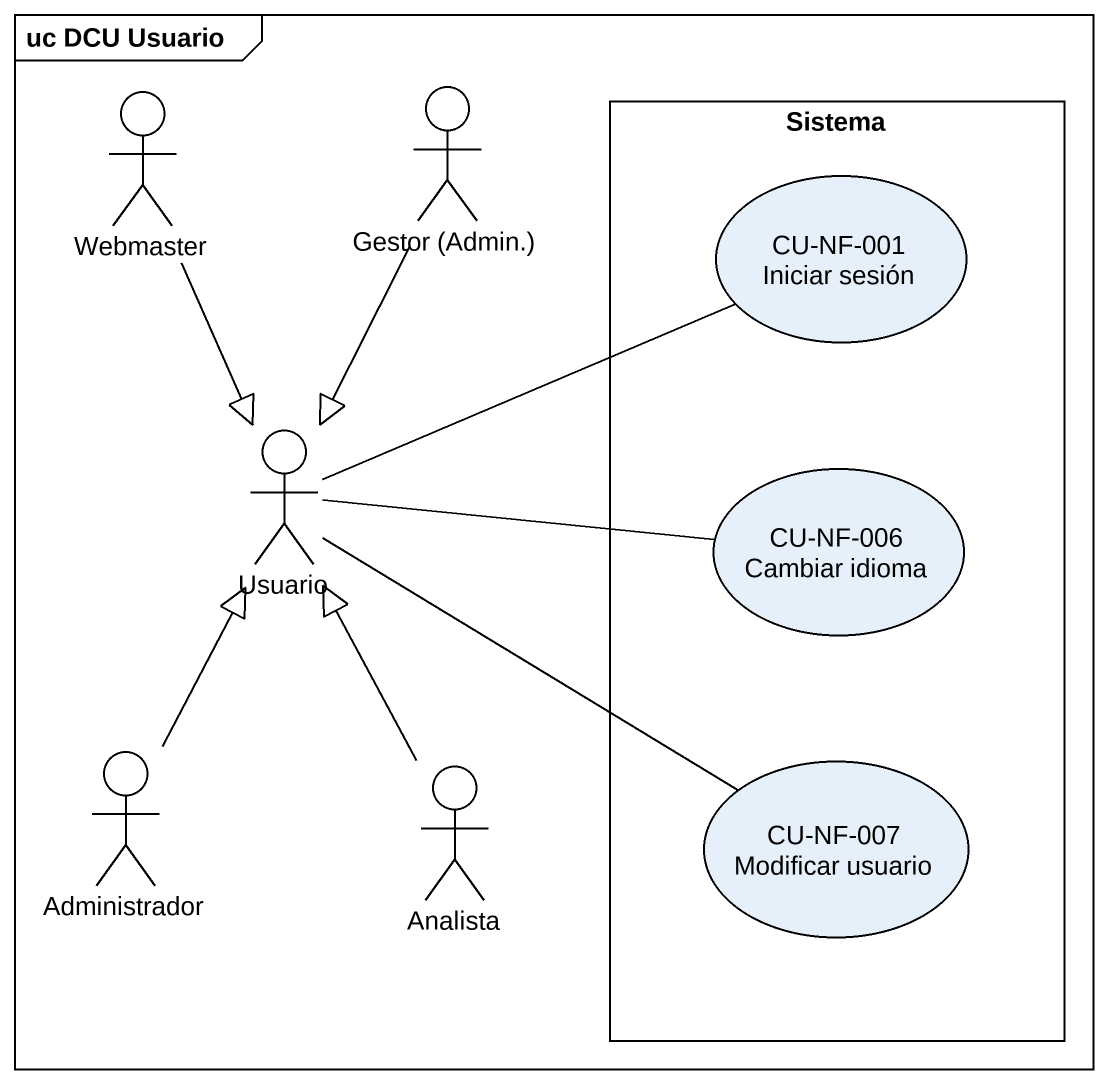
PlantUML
@startuml
mainframe uc DCU Usuario
actor Webmaster
actor "Gestor (Admin.)" as Gestor_Admin
rectangle Sistema {
  usecase "CU-NF-001 Iniciar sesión" as CU_NF_001_Iniciar_sesión
  usecase "CU-NF-006 Cambiar idioma" as CU_NF_006_Cambiar_idioma
  usecase "CU-NF-007 Modificar usuario" as CU_NF_007_Modificar_usuario
}
actor Usuario
actor Administrador
actor Analista
Webmaster --|> Usuario
Gestor_Admin --|> Usuario
Usuario -right- CU_NF_001_Iniciar_sesión
Usuario -right- CU_NF_006_Cambiar_idioma
Usuario -right- CU_NF_007_Modificar_usuario
Administrador -up-|> Usuario
Analista -up-|> Usuario
@enduml
